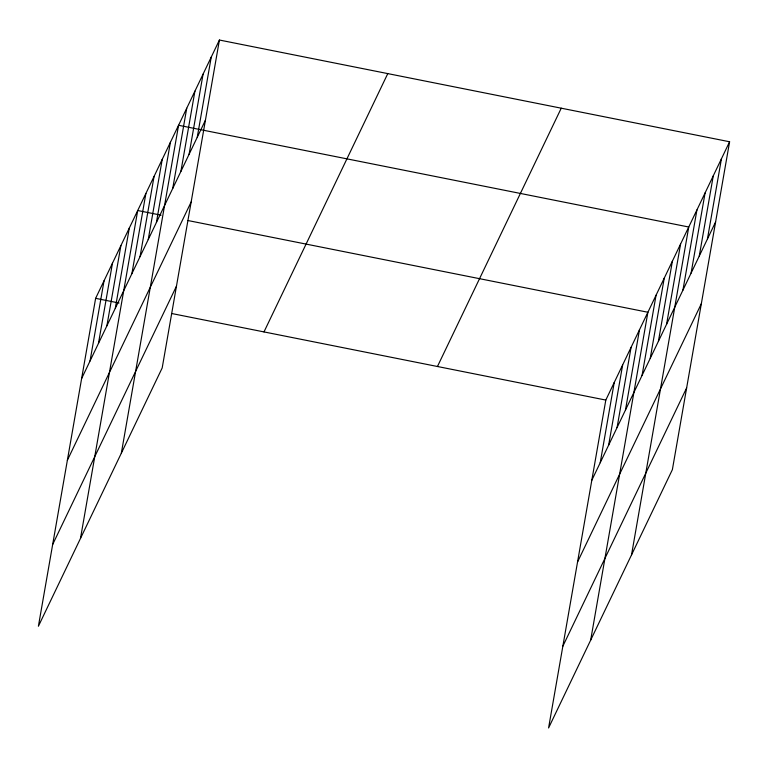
<?xml version="1.0" encoding="UTF-8"?>
<svg xmlns="http://www.w3.org/2000/svg" width="768" height="768" viewBox="0 0 768 768"><rect width="100%" height="100%" fill="white"/><g stroke="black" fill="none" stroke-linecap="round" stroke-linejoin="round"><path stroke-width="1.15" d="M219.418 40.032L95.626 298.339L38.4 626.237L162.192 367.93L219.418 40.032L729.6 141.763L672.374 469.661L548.582 727.968L605.808 400.07L729.6 141.763M90.048 360.97L104.045 280.771M98.467 343.402L112.464 263.213M106.886 325.843L120.883 245.645M115.306 308.275L129.302 228.077M80.486 538.406L137.712 210.518L161.098 215.174M131.894 273.667L145.882 193.469M140.064 256.618L154.061 176.419M148.234 239.568L162.23 159.37M156.403 222.518L170.4 142.32M121.344 453.168L178.57 125.28L688.752 227.011L631.526 554.899M172.742 188.419L186.739 108.23M180.912 171.37L194.909 91.181M189.082 154.33L203.078 74.131M197.251 137.28L211.248 57.082M600.23 462.701L614.227 382.502M608.65 445.133L622.646 364.944M617.069 427.574L631.066 347.376M625.478 410.006L639.475 329.808M590.669 640.138L647.894 312.25L187.987 220.541M642.067 375.398L656.064 295.2M650.237 358.349L664.234 278.15M658.416 341.299L672.403 261.101M666.586 324.25L680.582 244.051M682.925 290.15L696.922 209.962M691.094 273.101L705.091 192.912M699.264 256.061L713.261 175.862M707.434 239.011L721.43 158.813M81.629 378.538L205.421 120.23M67.363 460.272L191.155 201.974M52.666 544.493L176.458 286.186M263.99 331.91L387.782 73.603M437.453 366.499L561.245 108.192M591.811 480.269L715.603 221.962M577.546 562.003L701.338 303.706M562.848 646.224L686.64 387.917M95.626 298.339L119.011 303.005M171.619 313.498L605.808 400.07"/></g></svg>
